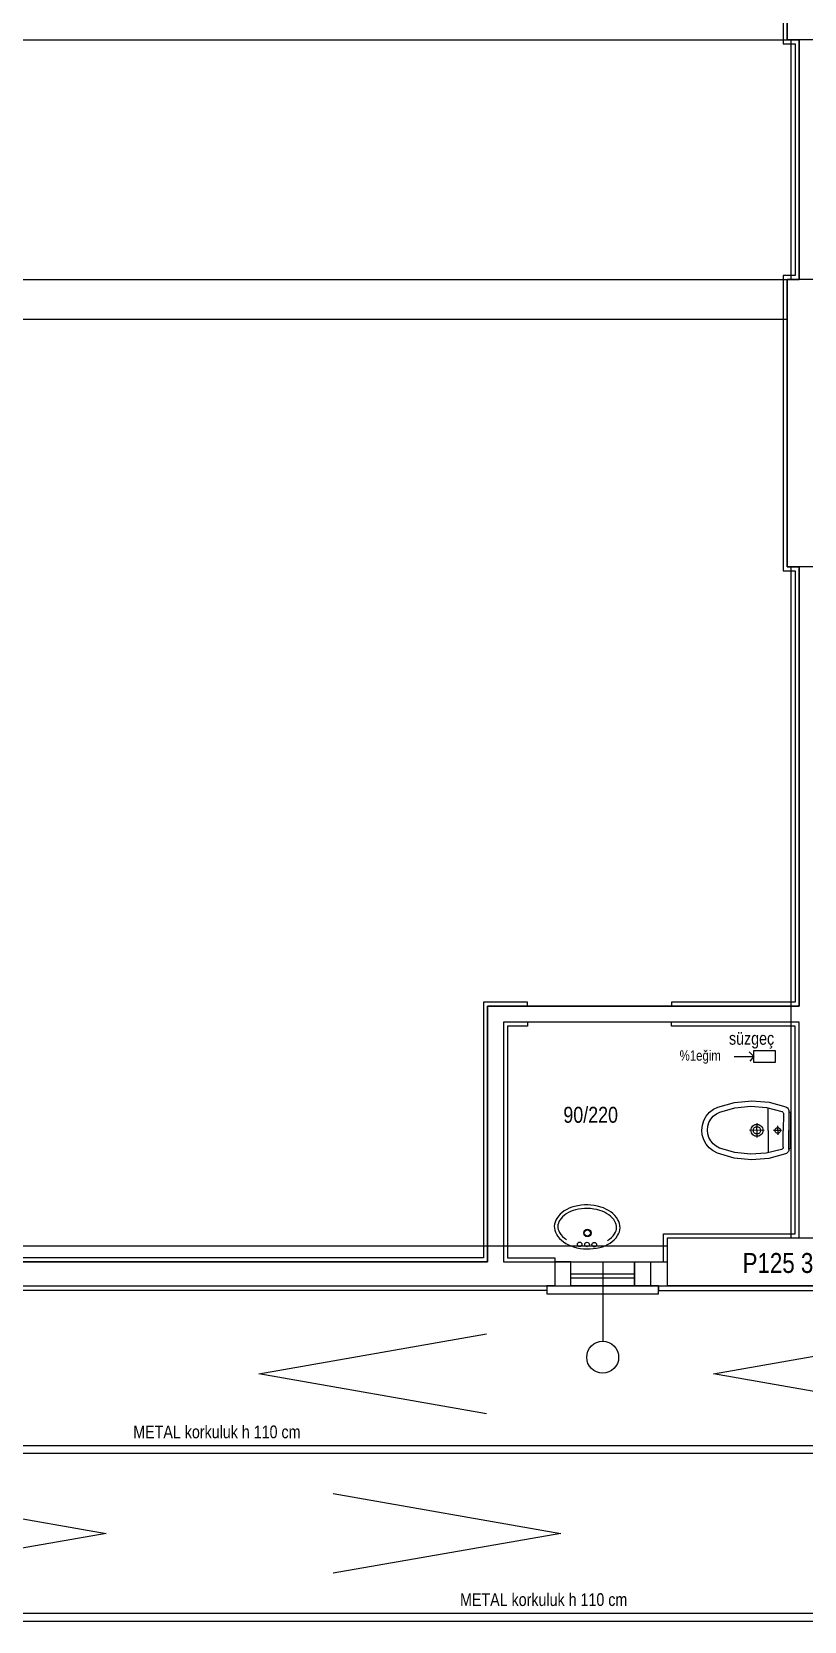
# Model space of a CAD drawing. Header units: centimetres. Extents: x 0 to 13360, y -30 to 2970.
# Drawn here: x 2481.5 to 2723.2, y 1117.1 to 1614.6 of the extents above; entities that cross this region are included whole.
import ezdxf

# ---------------------------------------------------------------- set-up
doc = ezdxf.new("R2010")
doc.units = ezdxf.units.CM
doc.layers.add('SCOTT-MIMARI', color=8, linetype='CONTINUOUS')
doc.styles.get("Standard").update_dxf_attribs({"font": 'arial.ttf', "width": 0.8})

msp = doc.modelspace()

# ---------------------------------------------------------------- linework, layer by layer
at = {"layer": 'SCOTT-MIMARI'}
for p, q in [((2711.88, 1270.77), (2711.92, 1277.83)), ((2716.66, 1275.99), (2716.63, 1270.75)), ((2718.41, 1276.69), (2718.38, 1270.74)), ((2718.41, 1276.49), (2718.56, 1276.49)), ((2718.91, 1276.14), (2718.88, 1270.74)), ((2710.64, 1270.78), (2706.07, 1270.8)), ((2708.38, 1270.79), (2708.37, 1268.57)), ((2708.38, 1270.79), (2708.4, 1273.01)), ((2711.88, 1270.77), (2711.85, 1263.71)), ((2716.1, 1270.75), (2713.55, 1270.76)), ((2714.88, 1270.76), (2714.89, 1272.16)), ((2714.88, 1270.76), (2714.88, 1269.36)), ((2716.61, 1265.5), (2716.63, 1270.75)), ((2718.35, 1264.79), (2718.38, 1270.74)), ((2718.86, 1265.34), (2718.88, 1270.74)), ((2718.36, 1264.99), (2718.51, 1264.99))]:
    msp.add_line(p, q, dxfattribs=at)
for points in [[(3059.11, 1927.14), (1612.86, 1927.14), (1312.86, 1555.89), (1312.86, 1222.14), (1790.36, 1222.14), (1790.36, 1222.14), (2066.61, 1222.14), (2066.61, 1267.14), (2390.36, 1267.14), (2390.36, 1222.14), (3059.11, 1222.14), (3059.11, 1927.14)], [(2679.11, 1919.64), (2679.11, 1910.89), (2720.36, 1910.89), (2720.36, 1703.39), (2716.61, 1703.39), (2716.61, 1610.89), (2720.36, 1610.89), (2720.36, 1538.39), (2716.61, 1538.39), (2716.61, 1445.89), (2720.36, 1445.89), (2720.36, 1310.89), (2681.62, 1310.89), (2681.62, 1309.64)], [(2249.11, 1392.14), (2249.11, 1274.64), (2266.61, 1274.64), (2266.61, 1274.64), (2311.61, 1274.64), (2311.61, 1274.64), (2390.36, 1274.64), (2390.36, 1282.14), (2420.36, 1282.14), (2420.36, 1229.64), (2624.11, 1229.64), (2624.11, 1309.64), (2721.61, 1309.64), (2721.61, 1447.14), (2717.86, 1447.14), (2717.86, 1537.14), (2721.61, 1537.14), (2721.61, 1612.14), (2717.86, 1612.14), (2717.86, 1702.14)], [(2717.86, 1702.14), (2717.86, 1612.14), (2721.61, 1612.14), (2721.61, 1537.14), (2717.86, 1537.14), (2717.86, 1447.14), (2721.61, 1447.14), (2721.61, 1309.64), (2624.11, 1309.64), (2624.11, 1229.64), (2420.36, 1229.64), (2420.36, 1282.14), (2390.36, 1282.14), (2390.36, 1274.64), (2311.61, 1274.64), (2311.61, 1274.64), (2304.11, 1274.64)], [(2390.36, 1274.64), (2389.11, 1274.64), (2390.36, 1274.64), (2390.36, 1282.14), (2420.36, 1282.14), (2420.36, 1229.64), (2624.11, 1229.64), (2624.11, 1309.64), (2721.61, 1309.64), (2721.61, 1447.14), (2717.86, 1447.14), (2717.86, 1537.14), (2721.61, 1537.14), (2721.61, 1610.89), (2721.61, 1612.14), (2717.86, 1612.14), (2717.86, 1702.14)], [(2732.86, 1612.14), (2717.86, 1612.14), (2717.86, 1702.14), (2732.86, 1702.14), (2732.86, 1612.14)], [(2717.86, 1612.14), (2717.86, 1702.14)], [(2411.61, 1612.14), (2717.86, 1612.14)], [(2732.86, 1612.14), (2717.86, 1612.14)], [(2719.11, 1537.14), (2719.11, 1612.14)], [(2387.1, 1537.14), (2717.86, 1537.14)], [(2732.86, 1537.14), (2717.86, 1537.14)], [(2717.86, 1447.14), (2717.86, 1537.14)], [(2403.86, 1524.64), (2717.86, 1524.64)], [(2732.86, 1447.14), (2717.86, 1447.14)], [(2719.11, 1237.14), (2719.11, 1447.14)], [(2636.62, 1309.64), (2636.62, 1310.89), (2622.86, 1310.89), (2622.86, 1230.89), (2421.61, 1230.89), (2421.61, 1283.39), (2389.11, 1283.39), (2389.11, 1275.89), (2360.86, 1275.89)], [(2629.11, 1229.64), (2680.36, 1229.64), (2680.36, 1237.14), (2721.61, 1237.14), (2721.61, 1304.64), (2721.61, 1304.64), (2721.61, 1304.64), (2629.11, 1304.64), (2629.11, 1229.64)], [(2636.61, 1304.64), (2636.61, 1303.39), (2630.36, 1303.39), (2630.36, 1230.89), (2645.11, 1230.89), (2645.11, 1229.64)], [(2679.11, 1229.64), (2679.11, 1238.39), (2720.36, 1238.39), (2720.36, 1258.39), (2720.36, 1258.39), (2720.36, 1303.39), (2681.61, 1303.39), (2681.62, 1304.64)], [(2701.28, 1293.89), (2707.36, 1293.89), (2705.96, 1295.38), (2707.36, 1293.89), (2706.15, 1292.43)], [(2707.36, 1295.74), (2714.07, 1295.74), (2714.07, 1292.04), (2707.36, 1292.04), (2707.36, 1295.74)], [(2696.12, 1278.08), (2701.36, 1279.55), (2706.78, 1280.05), (2712.2, 1279.56), (2717.45, 1278.1)], [(2691.14, 1270.88), (2691.3, 1272.42), (2691.76, 1273.9), (2692.51, 1275.25), (2693.52, 1276.43), (2694.74, 1277.39), (2696.12, 1278.08)], [(2692.89, 1270.87), (2693.01, 1272.06), (2693.37, 1273.21), (2693.95, 1274.25), (2694.73, 1275.17), (2695.68, 1275.91), (2696.75, 1276.44)], [(2696.75, 1276.44), (2701.51, 1277.8), (2706.43, 1278.3), (2711.36, 1277.93), (2716.16, 1276.71)], [(2716.16, 1276.71), (2716.3, 1276.64), (2716.42, 1276.55), (2716.52, 1276.43), (2716.6, 1276.3), (2716.65, 1276.15), (2716.66, 1275.99)], [(2717.45, 1278.1), (2717.72, 1277.96), (2717.96, 1277.78), (2718.15, 1277.55), (2718.3, 1277.28), (2718.39, 1276.99), (2718.41, 1276.69)], [(2718.56, 1276.49), (2718.64, 1276.48), (2718.72, 1276.45), (2718.78, 1276.41), (2718.84, 1276.36), (2718.88, 1276.29), (2718.9, 1276.21), (2718.91, 1276.14)], [(2696.05, 1263.62), (2694.67, 1264.33), (2693.46, 1265.3), (2692.47, 1266.49), (2691.73, 1267.85), (2691.28, 1269.34), (2691.14, 1270.88)], [(2696.69, 1265.25), (2695.62, 1265.8), (2694.69, 1266.55), (2693.92, 1267.47), (2693.35, 1268.53), (2693, 1269.67), (2692.89, 1270.87)], [(2706.51, 1270.8), (2706.55, 1271.19), (2706.68, 1271.56), (2706.87, 1271.9), (2707.14, 1272.19), (2707.46, 1272.42), (2707.81, 1272.58), (2708.2, 1272.66), (2708.59, 1272.65), (2708.97, 1272.57), (2709.33, 1272.41), (2709.65, 1272.18), (2709.91, 1271.88), (2710.1, 1271.54), (2710.22, 1271.17), (2710.26, 1270.78)], [(2710.26, 1270.78), (2710.22, 1270.39), (2710.09, 1270.02), (2709.9, 1269.68), (2709.63, 1269.39), (2709.31, 1269.16), (2708.96, 1269), (2708.57, 1268.92), (2708.18, 1268.93), (2707.8, 1269.01), (2707.44, 1269.17), (2707.12, 1269.4), (2706.86, 1269.7), (2706.67, 1270.04), (2706.55, 1270.41), (2706.51, 1270.8)], [(2707.23, 1270.8), (2707.26, 1271.03), (2707.34, 1271.26), (2707.46, 1271.47), (2707.62, 1271.65), (2707.81, 1271.79), (2708.04, 1271.89), (2708.27, 1271.93), (2708.51, 1271.93), (2708.75, 1271.88), (2708.96, 1271.78), (2709.16, 1271.64), (2709.32, 1271.46), (2709.44, 1271.25), (2709.51, 1271.02), (2709.53, 1270.78)], [(2709.53, 1270.78), (2709.51, 1270.55), (2709.43, 1270.32), (2709.31, 1270.11), (2709.15, 1269.93), (2708.95, 1269.79), (2708.73, 1269.69), (2708.5, 1269.65), (2708.26, 1269.65), (2708.02, 1269.7), (2707.8, 1269.8), (2707.61, 1269.94), (2707.45, 1270.12), (2707.33, 1270.33), (2707.26, 1270.56), (2707.23, 1270.8)], [(2714.01, 1270.76), (2714.03, 1270.94), (2714.09, 1271.12), (2714.18, 1271.27), (2714.3, 1271.41), (2714.45, 1271.52), (2714.62, 1271.59), (2714.8, 1271.63), (2714.98, 1271.63), (2715.16, 1271.59), (2715.33, 1271.51), (2715.47, 1271.4), (2715.6, 1271.27), (2715.69, 1271.11), (2715.74, 1270.93), (2715.76, 1270.75)], [(2715.76, 1270.75), (2715.74, 1270.57), (2715.68, 1270.4), (2715.59, 1270.24), (2715.47, 1270.1), (2715.32, 1270), (2715.15, 1269.92), (2714.97, 1269.89), (2714.79, 1269.89), (2714.61, 1269.93), (2714.44, 1270), (2714.3, 1270.11), (2714.17, 1270.25), (2714.08, 1270.41), (2714.03, 1270.58), (2714.01, 1270.76)], [(2642.61, 1222.14), (2642.61, 1220.64), (2388.86, 1220.64), (2388.86, 1265.64), (2068.11, 1265.64), (2068.11, 1220.64), (1813.36, 1220.64), (1311.36, 1220.64), (1311.36, 1237.14), (1312.86, 1237.14)], [(2716.1, 1264.8), (2711.29, 1263.62), (2706.35, 1263.3), (2701.44, 1263.85), (2696.69, 1265.25)], [(2716.61, 1265.5), (2716.59, 1265.35), (2716.54, 1265.2), (2716.47, 1265.07), (2716.36, 1264.95), (2716.24, 1264.86), (2716.1, 1264.8)], [(2718.35, 1264.79), (2718.32, 1264.49), (2718.23, 1264.2), (2718.08, 1263.94), (2717.88, 1263.71), (2717.64, 1263.52), (2717.37, 1263.39)], [(2718.86, 1265.34), (2718.85, 1265.26), (2718.82, 1265.19), (2718.78, 1265.12), (2718.72, 1265.06), (2718.66, 1265.02), (2718.58, 1265), (2718.51, 1264.99)], [(2717.37, 1263.39), (2712.11, 1261.98), (2706.69, 1261.55), (2701.28, 1262.1), (2696.05, 1263.62)], [(2648.1, 1245.58), (2647.42, 1245.09), (2646.8, 1244.54), (2646.24, 1243.92), (2645.74, 1243.24)], [(2648.69, 1244.66), (2648.11, 1244.24), (2647.57, 1243.76), (2647.08, 1243.23), (2646.66, 1242.64)], [(2651.32, 1246.97), (2650.48, 1246.72), (2649.66, 1246.4), (2648.86, 1246.02), (2648.1, 1245.58)], [(2651.59, 1245.91), (2650.83, 1245.68), (2650.09, 1245.4), (2649.38, 1245.06), (2648.69, 1244.66)], [(2655.42, 1247.43), (2654.38, 1247.42), (2653.35, 1247.34), (2652.33, 1247.19), (2651.32, 1246.97)], [(2655.39, 1246.34), (2654.43, 1246.33), (2653.47, 1246.25), (2652.52, 1246.11), (2651.59, 1245.91)], [(2659.18, 1245.73), (2658.25, 1245.98), (2657.3, 1246.16), (2656.35, 1246.28), (2655.39, 1246.34)], [(2659.49, 1246.78), (2658.49, 1247.05), (2657.48, 1247.24), (2656.45, 1247.37), (2655.42, 1247.43)], [(2662.01, 1244.35), (2661.34, 1244.78), (2660.65, 1245.16), (2659.92, 1245.47), (2659.18, 1245.73)], [(2662.64, 1245.25), (2661.9, 1245.72), (2661.13, 1246.14), (2660.32, 1246.49), (2659.49, 1246.78)], [(2663.95, 1242.25), (2663.55, 1242.85), (2663.09, 1243.4), (2662.57, 1243.91), (2662.01, 1244.35)], [(2664.89, 1242.8), (2664.43, 1243.5), (2663.89, 1244.14), (2663.3, 1244.73), (2662.64, 1245.25)], [(2645.74, 1243.24), (2645.43, 1242.67), (2645.19, 1242.06), (2645.04, 1241.43), (2644.98, 1240.78)], [(2644.98, 1240.78), (2645.01, 1240.13), (2645.13, 1239.49), (2645.34, 1238.87), (2645.63, 1238.28)], [(2646.66, 1242.64), (2646.42, 1242.21), (2646.24, 1241.74), (2646.12, 1241.25), (2646.08, 1240.75)], [(2646.08, 1240.75), (2646.1, 1240.25), (2646.19, 1239.76), (2646.35, 1239.29), (2646.57, 1238.84)], [(2646.57, 1238.84), (2647.01, 1238.18), (2647.53, 1237.58), (2648.11, 1237.04), (2648.75, 1236.57)], [(2663.86, 1238.44), (2664.1, 1238.88), (2664.28, 1239.35), (2664.4, 1239.83), (2664.44, 1240.33)], [(2664.44, 1240.33), (2664.42, 1240.83), (2664.33, 1241.32), (2664.17, 1241.8), (2663.95, 1242.25)], [(2664.78, 1237.84), (2665.09, 1238.41), (2665.33, 1239.02), (2665.48, 1239.66), (2665.54, 1240.31)], [(2665.54, 1240.31), (2665.51, 1240.96), (2665.39, 1241.6), (2665.18, 1242.22), (2664.89, 1242.8)], [(2415.36, 1234.64), (2680.36, 1234.64)], [(2645.63, 1238.28), (2646.09, 1237.59), (2646.62, 1236.94), (2647.22, 1236.36), (2647.88, 1235.84)], [(2647.88, 1235.84), (2648.62, 1235.36), (2649.39, 1234.94), (2650.2, 1234.59), (2651.03, 1234.3)], [(2651.03, 1234.3), (2652.03, 1234.04), (2653.04, 1233.84), (2654.07, 1233.71), (2655.1, 1233.65)], [(2655.1, 1233.65), (2656.14, 1233.66), (2657.17, 1233.75), (2658.19, 1233.9), (2659.2, 1234.12)], [(2659.2, 1234.12), (2660.04, 1234.37), (2660.86, 1234.68), (2661.66, 1235.06), (2662.41, 1235.5)], [(2661.58, 1236.28), (2662.24, 1236.71), (2662.85, 1237.22), (2663.39, 1237.8), (2663.86, 1238.44)], [(2662.41, 1235.5), (2663.1, 1235.99), (2663.72, 1236.55), (2664.28, 1237.17), (2664.78, 1237.84)], [(2680.36, 1222.14), (2680.36, 1237.14), (2770.36, 1237.14), (2770.36, 1222.14), (2680.36, 1222.14)], [(2645.11, 1229.64), (2645.11, 1222.14), (2650.11, 1222.14), (2650.11, 1229.64), (2645.11, 1229.64), (2675.11, 1229.64), (2675.11, 1222.14), (2670.11, 1222.14), (2670.11, 1229.64), (2670.11, 1222.14), (2650.11, 1222.14)], [(2660.11, 1229.64), (2660.11, 1204.77)], [(2650.11, 1225.89), (2670.11, 1225.89)], [(2650.11, 1224.64), (2670.11, 1224.64)], [(2391.66, 1117.14), (2916.61, 1117.14), (2916.61, 1222.14)], [(2415.36, 1222.14), (2707.86, 1222.14)], [(2415.36, 1222.14), (2680.36, 1222.14)], [(2645.11, 1222.14), (2642.61, 1222.14), (2642.61, 1219.64), (2677.61, 1219.64), (2677.61, 1222.14), (2675.11, 1222.14)], [(2677.61, 1222.14), (2677.61, 1220.64), (2771.11, 1220.64), (2771.11, 1222.14)], [(2623.76, 1182.1), (2552.52, 1194.6), (2623.76, 1207.1)], [(2766.05, 1182.1), (2694.8, 1194.6), (2766.05, 1207.1)], [(2316.61, 1172.14), (2916.61, 1172.14), (2916.61, 1169.64), (2316.61, 1169.64)], [(2433.51, 1157.14), (2504.76, 1144.64), (2433.51, 1132.14)], [(2575.79, 1157.14), (2647.04, 1144.64), (2575.79, 1132.14)], [(2391.61, 1119.64), (2914.11, 1119.64)]]:
    msp.add_lwpolyline(points, dxfattribs=at)
for centre, radius in [((2655.33, 1238.66), 1.15), ((2655.33, 1238.66), 0.969), ((2652.92, 1235.09), 0.713), ((2655.22, 1235.04), 0.713), ((2657.47, 1234.99), 0.713), ((2660.11, 1199.77), 5)]:
    msp.add_circle(centre, radius, dxfattribs=at)

# ---------------------------------------------------------------- texts
at = {"layer": 'SCOTT-MIMARI', "width": 0.8}
for s, height, p in [('süzgeç', 3.994, (2699.63, 1297.58)), ('%%%1eğim', 3.195, (2684.19, 1292.61)), ('90/220', 5, (2647.81, 1273.15)), ('P125 30/180', 6.25, (2703.89, 1226.15)), ('METAL korkuluk h 110 cm', 3.9936, (2513.22, 1174.4)), ('METAL korkuluk h 110 cm', 3.9936, (2615.48, 1121.9))]:
    msp.add_text(s, height=height, dxfattribs=at).set_placement(p)

doc.saveas('drawing.dxf')
